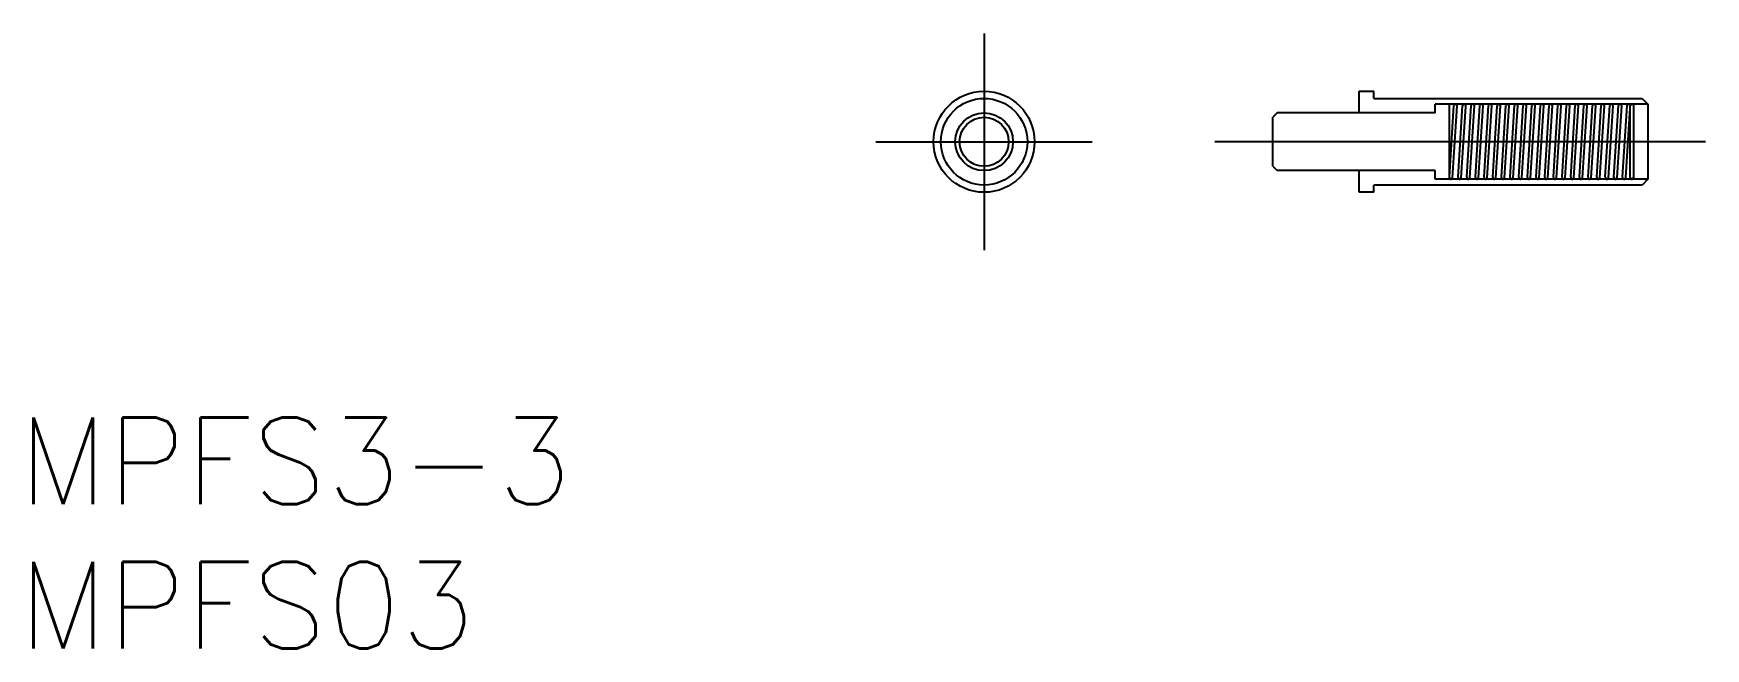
# Model space of a CAD drawing. Extents: x -32.9 to 25, y -17.6 to 3.7.
import ezdxf

# ---------------------------------------------------------------- set-up
doc = ezdxf.new("R2010")
doc.units = 0
doc.linetypes.add('CENTER', pattern=[50.8, 31.75, -6.35, 6.35, -6.35])
doc.linetypes.add('DASHED', pattern=[19.05, 12.7, -6.35])
doc.layers.get('0').update_dxf_attribs({"linetype": 'CONTINUOUS'})
doc.layers.add('CENTER', color=1, linetype='CONTINUOUS')
doc.styles.get("Standard").update_dxf_attribs({"font": 'txt.shx', "height": 3, "bigfont": 'bigfont.shx'})

# ---------------------------------------------------------------- blocks, each defined once
blk = doc.blocks.new('*U12')
at = {"color": 7, "linetype": 'CONTINUOUS'}
blk.add_text('MPFS3-3', height=3, dxfattribs=at).set_placement((-33.455, -12.55))
blk = doc.blocks.new('*U13')
at = {"color": 7, "linetype": 'CONTINUOUS'}
blk.add_text('MPFS03', height=3, dxfattribs=at).set_placement((-33.455, -17.55))

msp = doc.modelspace()

# ---------------------------------------------------------------- linework, layer by layer
at = {"color": 7, "linetype": 'CONTINUOUS'}
for p, q in [((13, 1.75), (13.5, 1.75)), ((13, 1), (13, 1.75)), ((13.5, 1.5), (13.5, 1.75)), ((13.5, 1.5), (22.8, 1.5)), ((23, 1.3), (15.625, 1.3)), ((15.625, 1), (15.625, 1.3)), ((16.125, -1.3), (16.125, 1.3)), ((16.127, -1.23), (16.283, 1.254)), ((16.236, -1.25), (16.395, 1.248)), ((16.427, -1.23), (16.583, 1.254)), ((16.536, -1.25), (16.691, 1.226)), ((16.727, -1.23), (16.883, 1.251)), ((16.836, -1.25), (16.994, 1.245)), ((17.027, -1.23), (17.183, 1.252)), ((17.136, -1.25), (17.294, 1.245)), ((17.327, -1.23), (17.483, 1.255)), ((17.436, -1.25), (17.594, 1.244)), ((17.627, -1.23), (17.782, 1.247)), ((17.736, -1.25), (17.894, 1.244)), ((17.927, -1.23), (18.084, 1.26)), ((18.036, -1.25), (18.194, 1.242)), ((18.227, -1.23), (18.383, 1.254)), ((18.336, -1.25), (18.494, 1.245)), ((18.527, -1.23), (18.684, 1.256)), ((18.636, -1.25), (18.794, 1.245)), ((18.827, -1.23), (18.984, 1.255)), ((18.936, -1.25), (19.094, 1.245)), ((19.127, -1.23), (19.284, 1.255)), ((19.236, -1.25), (19.394, 1.245)), ((19.427, -1.23), (19.584, 1.26)), ((19.536, -1.25), (19.694, 1.242)), ((19.727, -1.23), (19.884, 1.256)), ((19.836, -1.25), (19.994, 1.245)), ((20.027, -1.23), (20.184, 1.255)), ((20.136, -1.25), (20.294, 1.245)), ((20.327, -1.23), (20.483, 1.253)), ((20.436, -1.25), (20.594, 1.245)), ((20.627, -1.23), (20.783, 1.253)), ((20.736, -1.25), (20.894, 1.245)), ((20.927, -1.23), (21.083, 1.253)), ((21.036, -1.25), (21.194, 1.245)), ((21.227, -1.23), (21.383, 1.253)), ((21.336, -1.25), (21.494, 1.245)), ((21.527, -1.23), (21.683, 1.253)), ((21.636, -1.25), (21.794, 1.245)), ((21.827, -1.23), (21.983, 1.253)), ((21.936, -1.25), (22.094, 1.245)), ((22.127, -1.23), (22.283, 1.253)), ((22.236, -1.25), (22.389, 1.159)), ((22.389, -1.238), (22.389, 1.247)), ((22.5, 1.3), (22.5, -1.3)), ((22.8, 1.5), (23, 1.3)), ((23, 1.3), (23, -1.3)), ((10.15, 1), (10, 0.85)), ((10, -0.85), (10, 0.85)), ((15.625, 1), (10.15, 1)), ((10, -0.85), (10.15, -1)), ((15.625, -1), (10.15, -1)), ((13, -1.75), (13, -1)), ((15.625, -1.3), (15.625, -1)), ((22.8, -1.5), (13.5, -1.5)), ((13.5, -1.75), (13.5, -1.5)), ((23, -1.3), (15.625, -1.3)), ((23, -1.3), (22.8, -1.5)), ((13.5, -1.75), (13, -1.75))]:
    msp.add_line(p, q, dxfattribs=at)
for radius in [1.75, 1, 0.85]:
    msp.add_circle((0, 0), radius, dxfattribs=at)
at = {"color": 3, "linetype": 'DASHED'}
msp.add_circle((0, 0), 1.5, dxfattribs=at)
at = {"color": 7, "linetype": 'CONTINUOUS'}
for centre, radius, start, end in [((16.339, 1.244), 0.056, 4.4468, 173.3709), ((16.639, 1.244), 0.056, 340.86809, 170.05949), ((16.938, 1.244), 0.056, 1.046, 173.3709), ((17.239, 1.244), 0.056, 1.24309, 172.30803), ((17.538, 1.244), 0.056, 0.29285, 168.74651), ((17.838, 1.244), 0.056, 359.67722, 176.56951), ((18.138, 1.244), 0.056, 358.19499, 163.53737), ((18.439, 1.244), 0.056, 1.04594, 169.91199), ((18.738, 1.244), 0.056, 0.76124, 167.576), ((19.038, 1.244), 0.056, 1.04603, 168.54908), ((19.339, 1.244), 0.056, 1.04596, 168.54908), ((19.638, 1.244), 0.056, 357.93246, 163.29006), ((19.938, 1.244), 0.056, 1.04609, 167.62563), ((20.238, 1.244), 0.056, 1.046, 168.54908), ((20.539, 1.244), 0.056, 1.33151, 170.95999), ((20.839, 1.244), 0.056, 1.33151, 170.95999), ((21.139, 1.244), 0.056, 1.33151, 170.95999), ((21.439, 1.244), 0.056, 1.33151, 170.95999), ((21.739, 1.244), 0.056, 1.33151, 170.95999), ((22.039, 1.244), 0.056, 1.33151, 170.95999), ((22.339, 1.244), 0.056, 18.234, 170.95999), ((22.445, 1.244), 0.0557, 6.37789, 177.28195), ((16.181, -1.244), 0.0557, 164.828, 354.63847), ((16.481, -1.244), 0.0557, 164.828, 354.63847), ((16.781, -1.244), 0.0557, 164.828, 354.63847), ((17.081, -1.244), 0.0557, 164.828, 354.63847), ((17.381, -1.244), 0.0557, 164.828, 354.63847), ((17.681, -1.244), 0.0557, 164.828, 354.63847), ((17.981, -1.244), 0.0557, 164.828, 354.63847), ((18.281, -1.244), 0.0557, 164.828, 354.63847), ((18.581, -1.244), 0.0557, 164.828, 354.63847), ((18.881, -1.244), 0.0557, 164.828, 354.63847), ((19.181, -1.244), 0.0557, 164.828, 354.63847), ((19.481, -1.244), 0.0557, 164.828, 354.63847), ((19.781, -1.244), 0.0557, 164.828, 354.63847), ((20.081, -1.244), 0.0557, 164.828, 354.63847), ((20.381, -1.244), 0.0557, 164.828, 354.63847), ((20.681, -1.244), 0.0557, 164.828, 354.63847), ((20.981, -1.244), 0.0557, 164.828, 354.63847), ((21.281, -1.244), 0.0557, 164.828, 354.63847), ((21.581, -1.244), 0.0557, 164.828, 354.63847), ((21.881, -1.244), 0.0557, 164.828, 354.63847), ((22.181, -1.244), 0.0557, 164.828, 354.63847), ((22.444, -1.244), 0.0557, 173.86801, 3.67848)]:
    msp.add_arc(centre, radius, start, end, dxfattribs=at)
at = {"layer": 'CENTER', "color": 1, "linetype": 'CENTER'}
for p, q in [((0, 3.75), (0, -3.75)), ((-3.75, 0), (3.75, 0)), ((25, 0), (8, 0))]:
    msp.add_line(p, q, dxfattribs=at)

# ---------------------------------------------------------------- block references
at = {"color": 7, "linetype": 'CONTINUOUS'}
for name in ['*U12', '*U13']:
    msp.add_blockref(name, (0, 0), dxfattribs=at)

doc.saveas('drawing.dxf')
